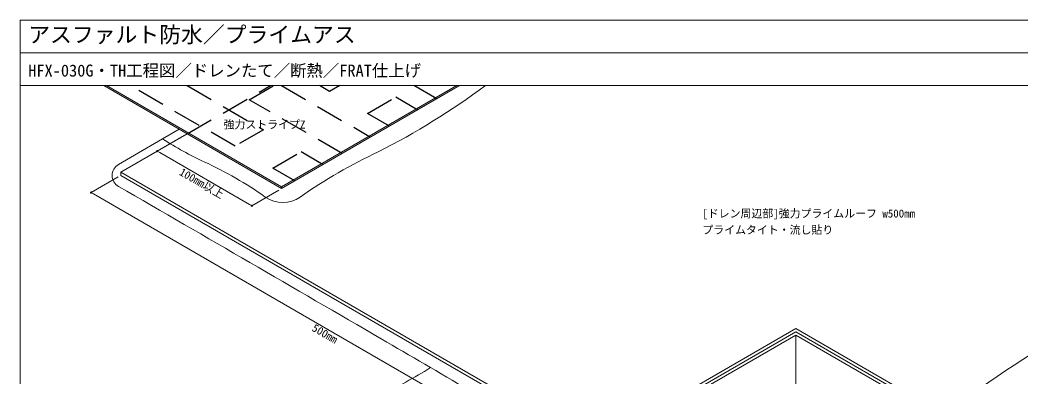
# Model space of a CAD drawing. Units: millimetres, scale not verified. Extents: x -690 to 690, y -478 to 478.
# Drawn here: x -690 to 227, y 151 to 478 of the extents above; entities that cross this region are included whole.
import ezdxf
from ezdxf.enums import TextEntityAlignment as Align

# ---------------------------------------------------------------- set-up
doc = ezdxf.new("R2010")
doc.units = ezdxf.units.MM
doc.header["$LTSCALE"] = 2
doc.linetypes.add('USER1', pattern=[19.05, 12.7, -6.35])
for name, color, linetype, lineweight in [('0-0_0', 7, 'Continuous', 18), ('0-3_BOUSUI', 1, 'Continuous', 18), ('0-4_MOJI', 7, 'Continuous', 18), ('0-5_sunpo', 7, 'Continuous', 18), ('0-6_WAKU', 7, 'Continuous', 18)]:
    doc.layers.add(name, color=color, linetype=linetype, lineweight=lineweight)
doc.layers.add('0-A_bousui2', color=7, linetype='USER1')
doc.styles.add('ＭＳ ゴシック', font='')
doc.styles.get('ＭＳ ゴシック').set_extended_font_data('MS Gothic')

# ---------------------------------------------------------------- blocks, each defined once
blk = doc.blocks.new('_DOT')
at = {"layer": '0-0_0'}
for p, q in [((-0.5, 0), (-1, 0)), ((0.25, 0), (-0.25, 0))]:
    blk.add_line(p, q, dxfattribs=at)
blk.add_circle((0, 0), 0.25, dxfattribs=at)

msp = doc.modelspace()

# ---------------------------------------------------------------- linework, layer by layer
at = {"layer": '0-0_0'}
msp.add_line((-690, 447.5), (690, 447.5), dxfattribs=at)
at = {"layer": '0-3_BOUSUI'}
for p, q in [((-559.378, 368.776), (-544.18, 377.551)), ((-559.378, 368.776), (-599.772, 345.454)), ((-164.609, 85.406), (-597.622, 335.406)), ((-450.398, 323.406), (-450.398, 324.906)), ((20.602, 195.337), (-164.609, 88.406)), ((20.602, 195.337), (156.204, 117.047)), ((20.602, 192.337), (-164.609, 85.406)), ((20.602, 192.337), (153.925, 115.363)), ((20.602, 189.337), (20.602, 129.337)), ((20.602, 189.337), (690, -197.14))]:
    msp.add_line(p, q, dxfattribs=at)
for points in [[(-613.374, 417.5), (-450.398, 323.406), (-287.422, 417.5)], [(-610.776, 417.5), (-450.398, 324.906), (-290.02, 417.5)], [(-597.622, 335.406), (-597.622, 338.406), (-537, 373.406)], [(-164.609, 85.406), (-164.609, 88.406), (-597.622, 338.406)], [(20.602, 189.337), (-420.99, -65.616), (-690, 89.698)]]:
    msp.add_lwpolyline(points, dxfattribs=at)
for centre, radius, start, end in [((-679.631, 980.965), 700.35, 296.98645, 306.43345), ((-387.296, 636.973), 318.656, 237.31487, 245.22585), ((-171.987, -54.464), 453.031, 114.77415, 125.22585), ((-593.968, 335.401), 11.609, 120, 240), ((-668.207, 28.305), 351.708, 54.77415, 65.22585), ((-44678.259, -76020.831), 88156.974, 59.81919, 60), ((-449.319, 338.302), 27.779, 234.77415, 305.22585), ((1025.948, -1062.189), 1465.271, 114.9255, 126.63038), ((-44678.259, -76020.831), 88156.974, 59.69904, 59.81919), ((-581.141, 593.168), 509.332, 295.74624, 301.64814)]:
    msp.add_arc(centre, radius, start, end, dxfattribs=at)
at = {"layer": '0-5_sunpo'}
for p, q in [((-539.5, 371.962), (-564.249, 357.674)), ((-562.084, 356.424), (-479.811, 308.924)), ((-600.122, 333.962), (-624.871, 319.674)), ((-452.898, 321.962), (-477.646, 307.674)), ((-622.706, 318.424), (-194.023, 70.924))]:
    msp.add_line(p, q, dxfattribs=at)
at = {"layer": '0-6_WAKU'}
for points in [[(690, 417.5), (-690, 417.5), (-690, 477.5), (690, 477.5)], [(-690, -477.5), (690, -477.5), (690, 477.5), (-690, 477.5)]]:
    msp.add_lwpolyline(points, close=True, dxfattribs=at)
at = {"layer": '0-A_bousui2'}
for p, q in [((-537, 373.406), (-460.627, 417.5)), ((-450.372, 417.5), (-368.897, 370.46)), ((-308.275, 405.46), (-329.129, 417.5))]:
    msp.add_line(p, q, dxfattribs=at)
for points in [[(-536.975, 417.5), (-467.078, 377.145), (-493.059, 362.145), (-588.936, 417.5)], [(-394.878, 355.46), (-480.068, 404.645), (-457.803, 417.5)], [(-397.181, 417.5), (-406.456, 412.145), (-415.731, 417.5)], [(-351.576, 380.46), (-371.815, 392.145), (-345.834, 407.145), (-325.596, 395.46)], [(-438.179, 330.46), (-458.418, 342.145), (-432.437, 357.145), (-412.198, 345.46)]]:
    msp.add_lwpolyline(points, dxfattribs=at)

# ---------------------------------------------------------------- block references
at = {"layer": '0-5_sunpo', "xscale": 2.5, "yscale": 2.5}
for p, rotation in [((-564.249, 357.674), 150), ((-624.871, 319.674), 150), ((-477.646, 307.674), 330)]:
    msp.add_blockref('_DOT', p, dxfattribs=dict(at, rotation=rotation))

# ---------------------------------------------------------------- texts
at = {"layer": '0-4_MOJI', "style": 'ＭＳ ゴシック'}
for s, p in [('強力ストライプZ', (-503.559, 376.066)), ('[ドレン周辺部]強力プライムルーフ w500mm', (-65.04, 294.674)), ('プライムタイト・流し貼り', (-65.04, 279.674))]:
    msp.add_text(s, height=7.331, dxfattribs=at).set_placement(p, align=Align.BOTTOM_LEFT)
at = {"layer": '0-5_sunpo', "style": 'ＭＳ ゴシック'}
for s, p in [('100mm以上', (-545.937, 334.391)), ('500mm', (-424.44, 191.83))]:
    msp.add_text(s, height=7.331, rotation=330, dxfattribs=at).set_placement(p, align=Align.BOTTOM_LEFT)
at = {"layer": '0-6_WAKU', "style": 'ＭＳ ゴシック'}
for s, height, p in [('アスファルト防水／プライムアス', 14.66, (-682.5, 452.5)), ('HFX-030G・TH工程図／ドレンたて／断熱／FRAT仕上げ', 11, (-682.5, 422.5))]:
    msp.add_text(s, height=height, dxfattribs=at).set_placement(p, align=Align.BOTTOM_LEFT)

doc.saveas('drawing.dxf')
